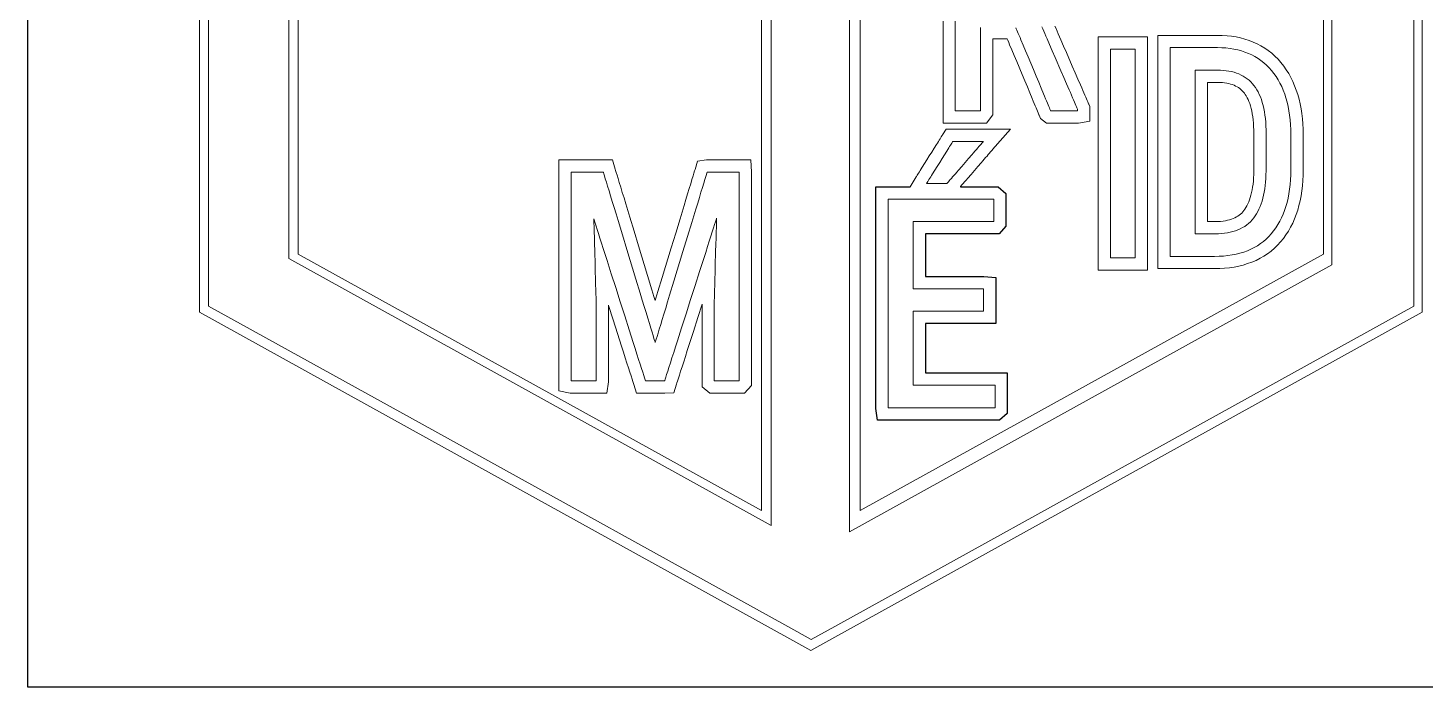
# Model space of a CAD drawing. Header units: inches. Extents: x 24 to 2828, y 12 to 613.
# Drawn here: x 23.8 to 365.1, y 12.5 to 173.6 of the extents above; entities that cross this region are included whole.
import ezdxf

# ---------------------------------------------------------------- set-up
doc = ezdxf.new("R2010")
doc.units = ezdxf.units.IN
doc.header["$MEASUREMENT"] = 0
doc.layers.add('Capa 1', color=7, linetype='Continuous', lineweight=0)

msp = doc.modelspace()

# ---------------------------------------------------------------- linework, layer by layer
for p, q in [((23.83, 12.51), (23.83, 612.51)), ((823.83, 12.51), (23.83, 12.51))]:
    msp.add_line(p, q)
at = {"color": 4}
for p, q in [((230.94, 131.73), (230.94, 134.81)), ((230.94, 134.81), (233.99, 134.81)), ((233.99, 134.81), (234.11, 134.81)), ((234.11, 134.81), (234.31, 134.81)), ((234.31, 134.81), (234.58, 134.81)), ((234.58, 134.81), (234.92, 134.81)), ((234.92, 134.81), (235.33, 134.81)), ((235.33, 134.81), (235.8, 134.81)), ((235.8, 134.81), (236.32, 134.81)), ((236.32, 134.81), (236.9, 134.81)), ((236.9, 134.81), (237.53, 134.81)), ((237.53, 134.81), (238.91, 134.81)), ((238.91, 134.81), (239.27, 134.81)), ((251.57, 134.81), (252.67, 134.81)), ((252.67, 134.81), (254.25, 134.81)), ((254.25, 134.81), (255.68, 134.81)), ((255.68, 134.81), (256.34, 134.81)), ((256.34, 134.81), (256.95, 134.81)), ((256.95, 134.81), (257.51, 134.81)), ((257.51, 134.81), (258.02, 134.81)), ((258.02, 134.81), (258.47, 134.81)), ((258.47, 134.81), (258.85, 134.81)), ((258.85, 134.81), (259.17, 134.81)), ((259.17, 134.81), (259.42, 134.81)), ((259.42, 134.81), (259.6, 134.81)), ((259.6, 134.81), (260.79, 134.81)), ((260.79, 134.81), (262.71, 133.19)), ((262.71, 133.19), (262.71, 131.71)), ((230.94, 131.48), (230.94, 131.73)), ((230.94, 131.09), (230.94, 131.48)), ((230.94, 130.55), (230.94, 131.09)), ((230.94, 129.87), (230.94, 130.55)), ((230.94, 129.07), (230.94, 129.87)), ((262.71, 131.71), (262.71, 131.57)), ((262.71, 131.57), (262.71, 131.38)), ((262.71, 131.38), (262.71, 131.14)), ((262.71, 131.14), (262.71, 130.53)), ((262.71, 130.53), (262.71, 129.82)), ((262.71, 129.82), (262.71, 129.06)), ((230.94, 128.14), (230.94, 129.07)), ((230.94, 127.1), (230.94, 128.14)), ((230.94, 125.96), (230.94, 127.1)), ((262.71, 129.06), (262.71, 128.29)), ((262.71, 128.29), (262.71, 127.58)), ((262.71, 127.58), (262.71, 126.98)), ((262.71, 126.98), (262.71, 126.74)), ((262.71, 126.74), (262.71, 126.54)), ((262.71, 126.54), (262.71, 126.4)), ((262.71, 126.4), (262.71, 125.17)), ((230.94, 124.72), (230.94, 125.96)), ((230.94, 123.39), (230.94, 124.72)), ((230.94, 121.97), (230.94, 123.39)), ((243.84, 123.31), (243.04, 123.31)), ((243.04, 123.31), (243.04, 123.14)), ((243.04, 123.14), (243.04, 122.16)), ((245.01, 123.31), (243.84, 123.31)), ((246.27, 123.31), (245.01, 123.31)), ((248.96, 123.31), (246.27, 123.31)), ((251.71, 123.31), (248.96, 123.31)), ((253.05, 123.31), (251.71, 123.31)), ((254.34, 123.31), (253.05, 123.31)), ((255.54, 123.31), (254.34, 123.31)), ((256.64, 123.31), (255.54, 123.31)), ((257.61, 123.31), (256.64, 123.31)), ((258.42, 123.31), (257.61, 123.31)), ((258.76, 123.31), (258.42, 123.31)), ((259.06, 123.31), (258.76, 123.31)), ((259.3, 123.31), (259.06, 123.31)), ((259.49, 123.31), (259.3, 123.31)), ((259.62, 123.31), (259.49, 123.31)), ((261.03, 123.31), (259.62, 123.31)), ((262.71, 125.17), (261.03, 123.31)), ((230.94, 120.49), (230.94, 121.97)), ((230.94, 118.94), (230.94, 120.49)), ((243.04, 122.16), (243.04, 121.11)), ((243.04, 121.11), (243.04, 118.86)), ((230.94, 117.33), (230.94, 118.94)), ((230.94, 115.67), (230.94, 117.33)), ((243.04, 118.86), (243.04, 116.56)), ((243.04, 116.56), (243.04, 115.44)), ((230.94, 112.23), (230.94, 115.67)), ((243.04, 115.44), (243.04, 114.36)), ((243.04, 114.36), (243.04, 113.36)), ((243.04, 113.36), (243.04, 112.87)), ((243.04, 112.87), (244.02, 112.87)), ((244.02, 112.87), (245.1, 112.87)), ((245.1, 112.87), (246.24, 112.87)), ((246.24, 112.87), (248.63, 112.87)), ((248.63, 112.87), (251.01, 112.87)), ((251.01, 112.87), (252.15, 112.87)), ((252.15, 112.87), (253.23, 112.87)), ((253.23, 112.87), (254.22, 112.87)), ((254.22, 112.87), (255.11, 112.87)), ((255.11, 112.87), (255.86, 112.87)), ((255.86, 112.87), (256.47, 112.87)), ((256.47, 112.87), (256.91, 112.87)), ((256.91, 112.87), (257.06, 112.87)), ((257.06, 112.87), (257.28, 112.87)), ((257.28, 112.87), (260.21, 112.64)), ((260.21, 112.64), (260.21, 109.81)), ((230.94, 108.69), (230.94, 112.23)), ((260.21, 109.81), (260.21, 109.69)), ((260.21, 109.69), (260.21, 109.51)), ((260.21, 109.51), (260.21, 109.01)), ((230.94, 101.54), (230.94, 108.69)), ((260.21, 109.01), (260.21, 108.37)), ((260.21, 108.37), (260.21, 107.64)), ((260.21, 107.64), (260.21, 106.11)), ((260.21, 106.11), (260.21, 105.43)), ((260.21, 105.43), (260.21, 104.88)), ((260.21, 104.88), (260.21, 104.67)), ((260.21, 104.67), (260.21, 104.51)), ((260.21, 104.51), (260.21, 104.41)), ((260.21, 104.41), (260.21, 101.37)), ((230.94, 98.06), (230.94, 101.54)), ((243.68, 101.37), (243.04, 101.37)), ((243.04, 101.37), (243.04, 101.22)), ((243.04, 101.22), (243.04, 100.18)), ((243.04, 100.18), (243.04, 99.05)), ((243.04, 99.05), (243.04, 97.85)), ((244.73, 101.37), (243.68, 101.37)), ((245.86, 101.37), (244.73, 101.37)), ((247.03, 101.37), (245.86, 101.37)), ((249.43, 101.37), (247.03, 101.37)), ((251.78, 101.37), (249.43, 101.37)), ((252.88, 101.37), (251.78, 101.37)), ((253.9, 101.37), (252.88, 101.37)), ((254.82, 101.37), (253.9, 101.37)), ((255.63, 101.37), (254.82, 101.37)), ((256.29, 101.37), (255.63, 101.37)), ((256.79, 101.37), (256.29, 101.37)), ((256.97, 101.37), (256.79, 101.37)), ((257.1, 101.37), (256.97, 101.37)), ((257.18, 101.37), (257.1, 101.37)), ((260.21, 101.37), (257.18, 101.37)), ((230.94, 94.73), (230.94, 98.06)), ((243.04, 97.85), (243.04, 95.33)), ((230.94, 93.14), (230.94, 94.73)), ((230.94, 91.61), (230.94, 93.14)), ((243.04, 95.33), (243.04, 92.82)), ((243.04, 92.82), (243.04, 91.62)), ((230.94, 90.15), (230.94, 91.61)), ((230.94, 88.76), (230.94, 90.15)), ((230.94, 87.46), (230.94, 88.76)), ((243.04, 91.62), (243.04, 90.48)), ((243.04, 90.48), (243.04, 89.44)), ((243.04, 89.44), (243.04, 89.29)), ((243.04, 89.29), (243.17, 89.29)), ((243.17, 89.29), (244.28, 89.29)), ((244.28, 89.29), (245.51, 89.29)), ((245.51, 89.29), (246.81, 89.29)), ((246.81, 89.29), (248.18, 89.29)), ((248.18, 89.29), (250.98, 89.29)), ((250.98, 89.29), (253.72, 89.29)), ((253.72, 89.29), (255, 89.29)), ((255, 89.29), (256.19, 89.29)), ((256.19, 89.29), (257.26, 89.29)), ((257.26, 89.29), (258.2, 89.29)), ((258.2, 89.29), (258.97, 89.29)), ((258.97, 89.29), (259.28, 89.29)), ((259.28, 89.29), (259.55, 89.29)), ((259.55, 89.29), (259.76, 89.29)), ((259.76, 89.29), (259.92, 89.29)), ((259.92, 89.29), (260.01, 89.29)), ((260.01, 89.29), (263.04, 89.29)), ((263.04, 89.29), (263.04, 86.26)), ((230.94, 86.25), (230.94, 87.46)), ((230.94, 85.14), (230.94, 86.25)), ((263.04, 86.26), (263.04, 86.16)), ((263.04, 86.16), (263.04, 86)), ((263.04, 86), (263.04, 85.78)), ((263.04, 85.78), (263.04, 85.23)), ((230.94, 84.14), (230.94, 85.14)), ((230.94, 83.25), (230.94, 84.14)), ((230.94, 82.49), (230.94, 83.25)), ((230.94, 81.86), (230.94, 82.49)), ((263.04, 85.23), (263.04, 84.55)), ((263.04, 84.55), (263.04, 83.03)), ((263.04, 83.03), (263.04, 82.29)), ((263.04, 82.29), (263.04, 81.65)), ((230.94, 81.36), (230.94, 81.86)), ((230.94, 81.02), (230.94, 81.36)), ((230.94, 80.64), (230.94, 81.02)), ((231.31, 77.79), (230.94, 80.64)), ((263.04, 79.4), (261.13, 77.79)), ((263.04, 81.65), (263.04, 81.15)), ((263.04, 81.15), (263.04, 80.97)), ((263.04, 80.97), (263.04, 80.85)), ((263.04, 80.85), (263.04, 79.4)), ((234.02, 77.79), (231.31, 77.79)), ((234.17, 77.79), (234.02, 77.79)), ((234.4, 77.79), (234.17, 77.79)), ((234.7, 77.79), (234.4, 77.79)), ((235.06, 77.79), (234.7, 77.79)), ((235.5, 77.79), (235.06, 77.79)), ((235.99, 77.79), (235.5, 77.79)), ((236.54, 77.79), (235.99, 77.79)), ((237.14, 77.79), (236.54, 77.79)), ((238.49, 77.79), (237.14, 77.79)), ((240, 77.79), (238.49, 77.79)), ((241.63, 77.79), (240, 77.79)), ((243.37, 77.79), (241.63, 77.79)), ((246.99, 77.79), (243.37, 77.79)), ((250.62, 77.79), (246.99, 77.79)), ((252.35, 77.79), (250.62, 77.79)), ((253.99, 77.79), (252.35, 77.79)), ((255.5, 77.79), (253.99, 77.79)), ((256.84, 77.79), (255.5, 77.79)), ((257.45, 77.79), (256.84, 77.79)), ((258, 77.79), (257.45, 77.79)), ((258.49, 77.79), (258, 77.79)), ((258.92, 77.79), (258.49, 77.79)), ((259.29, 77.79), (258.92, 77.79)), ((259.59, 77.79), (259.29, 77.79)), ((259.82, 77.79), (259.59, 77.79)), ((259.97, 77.79), (259.82, 77.79)), ((261.13, 77.79), (259.97, 77.79))]:
    msp.add_line(p, q, dxfattribs=at)
at = {"layer": 'Capa 1', "color": 6}
msp.add_lwpolyline([(274.68, 174.04), (274.93, 173.46), (275.2, 172.83), (275.49, 172.17), (276.11, 170.73), (276.78, 169.2), (277.48, 167.59), (278.9, 164.3), (279.6, 162.68), (280.28, 161.13), (280.91, 159.68), (281.2, 159), (281.48, 158.36), (281.74, 157.76), (281.97, 157.21), (282.19, 156.71), (282.39, 156.26), (282.55, 155.88), (282.69, 155.55), (282.8, 155.29), (282.89, 155.11), (282.93, 155), (283.19, 154.4), (283.19, 153.77), (283.19, 153.75), (283.19, 153.53), (283.19, 153.42), (283.19, 150.81), (280.43, 150.36), (280.1, 150.36), (279.93, 150.36), (279.68, 150.36), (279.36, 150.36), (278.99, 150.36), (278.12, 150.36), (276.15, 150.36), (275.22, 150.36), (274.8, 150.36), (274.43, 150.36), (274.12, 150.36), (273.88, 150.36), (273.71, 150.36), (272.57, 150.36), (271.15, 151.51), (270.83, 152.28), (270.77, 152.42), (270.68, 152.63), (270.56, 152.91), (270.42, 153.25), (270.25, 153.65), (270.06, 154.11), (269.85, 154.61), (269.62, 155.16), (269.37, 155.75), (269.11, 156.38), (268.55, 157.73), (267.94, 159.19), (267.3, 160.71), (266.64, 162.28), (265.34, 165.39), (264.72, 166.87), (264.14, 168.26), (263.61, 169.52), (263.37, 170.1), (263.15, 170.63), (263, 171), (261.91, 171), (259.46, 171), (259.46, 170.91), (259.46, 170.31), (259.46, 169), (259.46, 167.58), (259.46, 166.08), (259.46, 162.95), (259.46, 161.4), (259.46, 159.89), (259.46, 158.46), (259.46, 157.14), (259.46, 156.54), (259.46, 155.97), (259.46, 155.45), (259.46, 154.98), (259.46, 154.56), (259.46, 154.19), (259.46, 153.89), (259.46, 153.65), (259.46, 153.48), (259.46, 152.38), (257.94, 150.36), (256.34, 150.36), (256.16, 150.36), (255.92, 150.36), (255.61, 150.36), (255.25, 150.36), (254.85, 150.36), (253.96, 150.36), (252.13, 150.36), (251.34, 150.36), (251.01, 150.36), (250.73, 150.36), (250.52, 150.36), (250.38, 150.36), (247.4, 150.36), (247.33, 153.33), (247.33, 153.43), (247.33, 153.53), (247.33, 153.68), (247.33, 153.88), (247.33, 154.12), (247.33, 154.4), (247.33, 154.72), (247.33, 155.49), (247.33, 156.4), (247.33, 157.45), (247.33, 158.63), (247.33, 159.92), (247.33, 161.33), (247.33, 162.84), (247.33, 164.43), (247.33, 166.1), (247.33, 167.84), (247.33, 169.64), (247.33, 171.49), (247.33, 175.29)], dxfattribs=at)
at = {"layer": 'Capa 1', "color": 4}
for points in [[(256.46, 173.74), (256.46, 173.51), (256.46, 173.21), (256.46, 172.86), (256.46, 172.45), (256.46, 171.98), (256.46, 171.47), (256.46, 170.91), (256.46, 170.31), (256.46, 169), (256.46, 167.58), (256.46, 166.08), (256.46, 162.95), (256.46, 161.4), (256.46, 159.89), (256.46, 158.46), (256.46, 157.14), (256.46, 156.54), (256.46, 155.97), (256.46, 155.45), (256.46, 154.98), (256.46, 154.56), (256.46, 154.19), (256.46, 153.89), (256.46, 153.65), (256.46, 153.48), (256.46, 153.38), (256.44, 153.36), (256.34, 153.36), (256.16, 153.36), (255.92, 153.36), (255.61, 153.36), (255.25, 153.36), (254.85, 153.36), (253.96, 153.36), (252.13, 153.36), (251.34, 153.36), (251.01, 153.36), (250.73, 153.36), (250.52, 153.36), (250.38, 153.36), (250.33, 153.36), (250.33, 153.37), (250.33, 153.43), (250.33, 153.53), (250.33, 153.68), (250.33, 153.88), (250.33, 154.12), (250.33, 154.4), (250.33, 154.72), (250.33, 155.49), (250.33, 156.4), (250.33, 157.45), (250.33, 158.63), (250.33, 159.92), (250.33, 161.33), (250.33, 162.84), (250.33, 164.43), (250.33, 166.1), (250.33, 167.84), (250.33, 169.64), (250.33, 171.49), (250.33, 175.29)], [(271.48, 173.87), (271.69, 173.39), (271.93, 172.85), (272.18, 172.27), (272.45, 171.64), (272.74, 170.97), (273.36, 169.54), (274.03, 168), (274.72, 166.4), (276.15, 163.1), (276.85, 161.49), (277.52, 159.94), (278.15, 158.48), (278.45, 157.81), (278.72, 157.17), (278.98, 156.57), (279.22, 156.02), (279.44, 155.52), (279.63, 155.07), (279.8, 154.68), (279.94, 154.36), (280.05, 154.1), (280.13, 153.92), (280.18, 153.81), (280.19, 153.78), (280.19, 153.77), (280.19, 153.75), (280.19, 153.53), (280.19, 153.42), (280.19, 153.36), (280.19, 153.36), (280.1, 153.36), (279.93, 153.36), (279.68, 153.36), (279.36, 153.36), (278.99, 153.36), (278.12, 153.36), (276.15, 153.36), (275.22, 153.36), (274.8, 153.36), (274.43, 153.36), (274.12, 153.36), (273.88, 153.36), (273.71, 153.36), (273.63, 153.36), (273.62, 153.36), (273.6, 153.43), (273.54, 153.58), (273.45, 153.79), (273.33, 154.07), (273.19, 154.41), (273.02, 154.81), (272.83, 155.26), (272.62, 155.77), (272.39, 156.32), (272.14, 156.91), (271.88, 157.54), (271.31, 158.89), (270.7, 160.35), (270.07, 161.87), (269.41, 163.44), (268.11, 166.55), (267.49, 168.03), (266.91, 169.42), (266.38, 170.68), (266.14, 171.26), (265.92, 171.79), (265.71, 172.27), (265.53, 172.71), (265.37, 173.08), (265.24, 173.4), (265.14, 173.66)], [(239.27, 134.81), (240.79, 137.23), (240.84, 137.32), (240.93, 137.45), (241.04, 137.64), (241.19, 137.88), (241.36, 138.15), (241.56, 138.46), (241.77, 138.81), (242.01, 139.18), (242.26, 139.59), (242.8, 140.46), (243.38, 141.38), (243.98, 142.34), (244.58, 143.3), (245.16, 144.23), (245.71, 145.1), (245.96, 145.5), (246.19, 145.88), (246.41, 146.23), (246.61, 146.54), (246.78, 146.81), (246.92, 147.04), (247.04, 147.23), (247.13, 147.37), (247.18, 147.46), (248.08, 148.9), (249.76, 148.9), (249.83, 148.9), (249.93, 148.9), (250.06, 148.9), (250.23, 148.9), (250.43, 148.9), (250.91, 148.9), (251.48, 148.9), (252.11, 148.9), (253.48, 148.9), (254.85, 148.9), (255.48, 148.9), (256.04, 148.9), (256.52, 148.9), (256.72, 148.9), (256.89, 148.9), (257.03, 148.9), (257.13, 148.9), (257.19, 148.9), (263.78, 148.9), (259.45, 143.9), (259.38, 143.81), (259.26, 143.68), (259.09, 143.49), (258.89, 143.25), (258.65, 142.98), (258.38, 142.67), (258.08, 142.32), (257.75, 141.94), (257.4, 141.54), (257.04, 141.12), (256.65, 140.67), (255.84, 139.74), (255.01, 138.78), (254.18, 137.82), (253.37, 136.89), (252.98, 136.44), (252.62, 136.02), (252.27, 135.61), (251.94, 135.24), (251.64, 134.89), (251.57, 134.81)]]:
    msp.add_lwpolyline(points, dxfattribs=at)
for points in [[(297.3, 114.44), (294.28, 114.44), (294.23, 114.44), (294.15, 114.44), (294.04, 114.44), (293.9, 114.44), (293.73, 114.44), (293.34, 114.44), (292.88, 114.44), (292.37, 114.44), (291.25, 114.44), (290.13, 114.44), (289.61, 114.44), (289.15, 114.44), (288.76, 114.44), (288.6, 114.44), (288.46, 114.44), (288.35, 114.44), (288.27, 114.44), (288.21, 114.44), (285.2, 114.44), (285.2, 117.48), (285.2, 117.59), (285.2, 117.77), (285.2, 118.01), (285.2, 118.32), (285.2, 118.7), (285.2, 119.14), (285.2, 119.63), (285.2, 120.18), (285.2, 120.79), (285.2, 121.44), (285.2, 122.15), (285.2, 122.9), (285.2, 123.7), (285.2, 124.53), (285.2, 125.41), (285.2, 126.33), (285.2, 127.28), (285.2, 128.26), (285.2, 129.27), (285.2, 130.31), (285.2, 131.38), (285.2, 133.58), (285.2, 135.86), (285.2, 138.19), (285.2, 142.95), (285.2, 147.71), (285.2, 150.04), (285.2, 152.32), (285.2, 154.52), (285.2, 155.58), (285.2, 156.63), (285.2, 157.64), (285.2, 158.62), (285.2, 159.57), (285.2, 160.49), (285.2, 161.36), (285.2, 162.2), (285.2, 163), (285.2, 163.75), (285.2, 164.46), (285.2, 165.11), (285.2, 165.72), (285.2, 166.27), (285.2, 166.76), (285.2, 167.2), (285.2, 167.57), (285.2, 167.89), (285.2, 168.13), (285.2, 168.31), (285.2, 168.42), (285.2, 171.46), (288.21, 171.46), (288.27, 171.46), (288.35, 171.46), (288.46, 171.46), (288.6, 171.46), (288.76, 171.46), (289.15, 171.46), (289.61, 171.46), (290.13, 171.46), (291.25, 171.46), (292.37, 171.46), (292.88, 171.46), (293.34, 171.46), (293.73, 171.46), (293.9, 171.46), (294.04, 171.46), (294.15, 171.46), (294.23, 171.46), (294.28, 171.46), (297.3, 171.46), (297.3, 168.42), (297.3, 168.31), (297.3, 168.13), (297.3, 167.89), (297.3, 167.57), (297.3, 167.2), (297.3, 166.76), (297.3, 166.27), (297.3, 165.72), (297.3, 165.11), (297.3, 164.46), (297.3, 163.75), (297.3, 163), (297.3, 162.2), (297.3, 161.36), (297.3, 160.49), (297.3, 159.57), (297.3, 158.62), (297.3, 157.64), (297.3, 156.63), (297.3, 155.58), (297.3, 154.52), (297.3, 152.32), (297.3, 150.04), (297.3, 147.71), (297.3, 142.95), (297.3, 138.19), (297.3, 135.86), (297.3, 133.58), (297.3, 131.38), (297.3, 130.31), (297.3, 129.27), (297.3, 128.26), (297.3, 127.28), (297.3, 126.33), (297.3, 125.41), (297.3, 124.53), (297.3, 123.7), (297.3, 122.9), (297.3, 122.15), (297.3, 121.44), (297.3, 120.79), (297.3, 120.18), (297.3, 119.63), (297.3, 119.14), (297.3, 118.7), (297.3, 118.32), (297.3, 118.01), (297.3, 117.77), (297.3, 117.59), (297.3, 117.48)], [(308.91, 163.31), (308.91, 163.28), (308.91, 163.2), (308.91, 163.05), (308.91, 162.86), (308.91, 162.62), (308.91, 162.32), (308.91, 161.98), (308.91, 161.59), (308.91, 161.16), (308.91, 160.68), (308.91, 160.17), (308.91, 159.62), (308.91, 159.03), (308.91, 158.4), (308.91, 157.75), (308.91, 157.06), (308.91, 156.34), (308.91, 155.59), (308.91, 154.82), (308.91, 154.03), (308.91, 152.38), (308.91, 150.65), (308.91, 148.86), (308.91, 147.03), (308.91, 143.3), (308.91, 139.57), (308.91, 137.74), (308.91, 135.96), (308.91, 134.23), (308.91, 132.57), (308.91, 131.78), (308.91, 131.01), (308.91, 130.26), (308.91, 129.55), (308.91, 128.86), (308.91, 128.2), (308.91, 127.58), (308.91, 126.99), (308.91, 126.43), (308.91, 125.92), (308.91, 125.45), (308.91, 125.01), (308.91, 124.63), (308.91, 124.28), (308.91, 123.99), (308.91, 123.74), (308.91, 123.55), (308.91, 123.41), (308.91, 123.32), (308.91, 123.29), (308.92, 123.29), (308.96, 123.29), (309.03, 123.29), (309.12, 123.29), (309.36, 123.29), (309.68, 123.29), (310.05, 123.29), (310.46, 123.29), (311.36, 123.29), (312.26, 123.29), (312.67, 123.29), (313.04, 123.29), (313.36, 123.29), (313.6, 123.29), (313.69, 123.29), (313.76, 123.29), (313.8, 123.29), (313.81, 123.29), (314.6, 123.31), (315.36, 123.35), (316.1, 123.43), (316.81, 123.54), (317.49, 123.67), (318.15, 123.84), (318.78, 124.04), (319.38, 124.26), (319.95, 124.52), (320.5, 124.81), (321.02, 125.13), (321.51, 125.47), (321.98, 125.85), (322.41, 126.26), (322.83, 126.7), (323.21, 127.17), (323.57, 127.67), (323.91, 128.2), (324.22, 128.75), (324.51, 129.34), (324.78, 129.96), (325.03, 130.6), (325.25, 131.28), (325.45, 131.98), (325.63, 132.71), (325.79, 133.47), (325.92, 134.26), (326.03, 135.08), (326.12, 135.93), (326.18, 136.81), (326.22, 137.72), (326.24, 138.66), (326.24, 138.68), (326.24, 138.76), (326.24, 138.88), (326.24, 139.04), (326.24, 139.25), (326.24, 139.49), (326.24, 139.77), (326.24, 140.07), (326.24, 140.4), (326.24, 140.75), (326.24, 141.52), (326.24, 142.34), (326.24, 143.18), (326.24, 144.02), (326.24, 144.84), (326.24, 145.6), (326.24, 145.96), (326.24, 146.29), (326.24, 146.59), (326.24, 146.87), (326.24, 147.11), (326.24, 147.31), (326.24, 147.48), (326.24, 147.6), (326.24, 147.68), (326.24, 147.7), (326.23, 148.69), (326.2, 149.65), (326.14, 150.58), (326.06, 151.47), (325.96, 152.33), (325.83, 153.15), (325.68, 153.94), (325.51, 154.7), (325.31, 155.42), (325.09, 156.11), (324.85, 156.76), (324.58, 157.39), (324.3, 157.97), (323.98, 158.53), (323.65, 159.05), (323.29, 159.54), (322.91, 160), (322.51, 160.42), (322.08, 160.82), (321.63, 161.19), (321.16, 161.53), (320.66, 161.84), (320.13, 162.12), (319.59, 162.37), (319.02, 162.59), (318.43, 162.78), (317.81, 162.94), (317.17, 163.07), (316.51, 163.18), (315.82, 163.25), (315.11, 163.3), (314.38, 163.31), (314.36, 163.31), (314.32, 163.31), (314.24, 163.31), (314.14, 163.31), (314.02, 163.31), (313.87, 163.31), (313.52, 163.31), (313.11, 163.31), (312.65, 163.31), (311.64, 163.31), (310.64, 163.31), (310.18, 163.31), (309.76, 163.31), (309.41, 163.31), (309.27, 163.31), (309.14, 163.31), (309.04, 163.31), (308.97, 163.31), (308.93, 163.31), (308.91, 163.31)], [(166.59, 141.35), (167.27, 139.12), (167.36, 138.81), (167.51, 138.32), (167.72, 137.64), (167.97, 136.81), (168.27, 135.82), (168.62, 134.69), (169, 133.44), (169.42, 132.07), (169.86, 130.6), (170.34, 129.04), (170.83, 127.41), (171.88, 123.96), (172.98, 120.36), (175.19, 113.1), (176.24, 109.64), (176.74, 107.99), (177.03, 107.03), (177.2, 107.57), (177.69, 109.19), (178.74, 112.62), (180.94, 119.87), (182.04, 123.49), (183.1, 126.96), (184.08, 130.19), (184.54, 131.69), (184.96, 133.08), (185.35, 134.37), (185.71, 135.53), (186.02, 136.56), (186.29, 137.44), (186.51, 138.15), (186.67, 138.7), (186.78, 139.06), (187.4, 141.08), (189.58, 141.35), (189.96, 141.35), (190.29, 141.35), (190.73, 141.35), (191.85, 141.35), (194.55, 141.35), (195.82, 141.35), (196.37, 141.35), (196.84, 141.35), (197.21, 141.35), (197.46, 141.35), (200.37, 141.35), (200.57, 138.41), (200.57, 138.03), (200.57, 137.51), (200.57, 136.77), (200.57, 135.82), (200.57, 134.68), (200.57, 133.37), (200.57, 131.89), (200.57, 130.27), (200.57, 128.51), (200.57, 126.65), (200.57, 124.68), (200.57, 120.51), (200.57, 116.12), (200.57, 111.65), (200.57, 107.2), (200.57, 102.92), (200.57, 100.87), (200.57, 98.91), (200.57, 97.05), (200.57, 95.3), (200.57, 93.69), (200.57, 92.22), (200.57, 90.92), (200.57, 89.79), (200.57, 88.86), (200.57, 88.13), (200.57, 87.63), (200.57, 86.23), (198.88, 84.33), (197.39, 84.33), (197.15, 84.33), (196.82, 84.33), (195.97, 84.33), (194.95, 84.33), (192.88, 84.33), (192.08, 84.33), (191.78, 84.33), (191.57, 84.33), (190.4, 84.33), (188.47, 85.92), (188.47, 87.42), (188.47, 87.6), (188.47, 87.86), (188.47, 88.64), (188.47, 89.69), (188.47, 90.98), (188.47, 92.45), (188.47, 94.06), (188.47, 100.91), (188.47, 102.49), (188.47, 103.92), (188.47, 105.15), (188.47, 106.07), (187.43, 102.83), (186.35, 99.44), (185.33, 96.25), (184.86, 94.76), (184.41, 93.35), (183.99, 92.03), (183.6, 90.83), (183.25, 89.74), (182.95, 88.79), (182.69, 87.98), (182.48, 87.32), (182.33, 86.84), (182.23, 86.53), (181.56, 84.43), (179.39, 84.33), (179.24, 84.33), (178.84, 84.33), (178.21, 84.33), (177.44, 84.33), (175.85, 84.33), (175.2, 84.33), (174.78, 84.33), (174.68, 84.33), (172.49, 84.33), (171.79, 86.48), (171.71, 86.74), (171.57, 87.18), (171.37, 87.79), (171.13, 88.55), (170.84, 89.46), (170.51, 90.51), (170.13, 91.68), (169.72, 92.97), (169.28, 94.35), (168.82, 95.81), (167.81, 98.96), (166.74, 102.31), (165.64, 105.77), (165.6, 105.9), (165.6, 105.3), (165.6, 104.1), (165.6, 102.69), (165.6, 101.13), (165.6, 97.73), (165.6, 94.28), (165.6, 92.66), (165.6, 91.16), (165.6, 89.85), (165.6, 88.76), (165.6, 87.95), (165.6, 87.66), (165.6, 87.46), (165.6, 87.15), (165.22, 84.33), (162.52, 84.33), (162.32, 84.33), (162.04, 84.33), (161.25, 84.33), (160.26, 84.33), (158.17, 84.33), (157.3, 84.33), (156.96, 84.33), (156.7, 84.33), (156.24, 84.33), (153.5, 84.89), (153.5, 87.54), (153.5, 87.98), (153.5, 88.64), (153.5, 89.52), (153.5, 90.6), (153.5, 91.86), (153.5, 93.28), (153.5, 94.86), (153.5, 96.57), (153.5, 98.4), (153.5, 100.34), (153.5, 102.36), (153.5, 106.62), (153.5, 111.05), (153.5, 119.93), (153.5, 124.14), (153.5, 126.13), (153.5, 128.03), (153.5, 129.81), (153.5, 131.47), (153.5, 132.99), (153.5, 134.35), (153.5, 135.54), (153.5, 136.54), (153.5, 137.33), (153.5, 137.91), (153.5, 138.26), (153.51, 141.35), (156.59, 141.35), (156.82, 141.35), (157.17, 141.35), (157.63, 141.35), (158.17, 141.35), (159.43, 141.35), (160.8, 141.35), (162.13, 141.35), (163.27, 141.35), (163.72, 141.35), (164.07, 141.35), (164.29, 141.35)]]:
    msp.add_lwpolyline(points, close=True, dxfattribs=at)
at = {"layer": 'Capa 1', "color": 6}
msp.add_lwpolyline([(299.81, 114.79), (299.81, 117.83), (299.81, 117.94), (299.81, 118.12), (299.81, 118.37), (299.81, 118.68), (299.81, 119.05), (299.81, 119.49), (299.81, 119.99), (299.81, 120.54), (299.81, 121.14), (299.81, 121.8), (299.81, 122.5), (299.81, 123.25), (299.81, 124.05), (299.81, 124.89), (299.81, 125.77), (299.81, 126.68), (299.81, 127.63), (299.81, 128.61), (299.81, 129.63), (299.81, 131.73), (299.81, 133.94), (299.81, 136.21), (299.81, 138.54), (299.81, 143.3), (299.81, 148.06), (299.81, 150.39), (299.81, 152.67), (299.81, 154.87), (299.81, 156.98), (299.81, 157.99), (299.81, 158.98), (299.81, 159.93), (299.81, 160.84), (299.81, 161.72), (299.81, 162.56), (299.81, 163.35), (299.81, 164.1), (299.81, 164.81), (299.81, 165.47), (299.81, 166.07), (299.81, 166.62), (299.81, 167.12), (299.81, 167.55), (299.81, 167.93), (299.81, 168.24), (299.81, 168.49), (299.81, 168.67), (299.81, 168.78), (299.81, 171.81), (302.84, 171.81), (302.94, 171.81), (303.1, 171.81), (303.31, 171.81), (303.57, 171.81), (303.88, 171.81), (304.23, 171.81), (304.62, 171.81), (305.04, 171.81), (305.49, 171.81), (306.47, 171.81), (307.51, 171.81), (308.59, 171.81), (309.67, 171.81), (310.72, 171.81), (311.69, 171.81), (312.15, 171.81), (312.57, 171.81), (312.96, 171.81), (313.31, 171.81), (313.62, 171.81), (313.88, 171.81), (314.09, 171.81), (314.25, 171.81), (314.34, 171.81), (314.41, 171.81), (315.55, 171.79), (316.7, 171.71), (317.83, 171.59), (318.94, 171.41), (320.02, 171.19), (321.07, 170.9), (322.1, 170.57), (323.1, 170.18), (324.07, 169.73), (325, 169.24), (325.91, 168.68), (326.78, 168.08), (327.61, 167.42), (328.4, 166.71), (329.16, 165.96), (329.87, 165.15), (330.55, 164.31), (331.17, 163.42), (331.76, 162.5), (332.29, 161.54), (332.78, 160.54), (333.22, 159.51), (333.62, 158.45), (333.98, 157.36), (334.29, 156.23), (334.55, 155.08), (334.78, 153.89), (334.96, 152.68), (335.1, 151.43), (335.2, 150.15), (335.26, 148.85), (335.28, 147.53), (335.28, 147.48), (335.28, 147.41), (335.28, 147.3), (335.28, 147.14), (335.28, 146.95), (335.28, 146.72), (335.28, 146.17), (335.28, 145.52), (335.28, 144.8), (335.28, 143.23), (335.28, 141.66), (335.28, 140.94), (335.28, 140.29), (335.28, 139.75), (335.28, 139.52), (335.28, 139.32), (335.28, 139.17), (335.28, 139.05), (335.28, 138.98), (335.28, 138.93), (335.26, 137.62), (335.2, 136.31), (335.1, 135.03), (334.95, 133.79), (334.77, 132.57), (334.54, 131.38), (334.27, 130.23), (333.96, 129.11), (333.6, 128.02), (333.19, 126.96), (332.74, 125.93), (332.24, 124.94), (331.7, 123.99), (331.1, 123.07), (330.47, 122.19), (329.78, 121.35), (329.05, 120.55), (328.27, 119.8), (327.45, 119.1), (326.59, 118.45), (325.69, 117.85), (324.76, 117.31), (323.79, 116.82), (322.78, 116.39), (321.74, 116.01), (320.68, 115.68), (319.58, 115.4), (318.45, 115.18), (317.3, 115.01), (316.12, 114.89), (314.91, 114.82), (313.71, 114.79), (313.64, 114.79), (313.55, 114.79), (313.41, 114.79), (313.21, 114.79), (312.96, 114.79), (312.67, 114.79), (312.34, 114.79), (311.98, 114.79), (311.16, 114.79), (310.24, 114.79), (309.26, 114.79), (308.24, 114.79), (307.23, 114.79), (306.25, 114.79), (305.33, 114.79), (304.51, 114.79), (304.14, 114.79), (303.81, 114.79), (303.52, 114.79), (303.28, 114.79), (303.08, 114.79), (302.93, 114.79), (302.84, 114.79)], close=True, dxfattribs=at)
at = {"layer": 'Capa 1', "color": 1}
for points in [[(294.3, 117.44), (294.28, 117.44), (294.23, 117.44), (294.15, 117.44), (294.04, 117.44), (293.9, 117.44), (293.73, 117.44), (293.34, 117.44), (292.88, 117.44), (292.37, 117.44), (291.25, 117.44), (290.13, 117.44), (289.61, 117.44), (289.15, 117.44), (288.76, 117.44), (288.6, 117.44), (288.46, 117.44), (288.35, 117.44), (288.27, 117.44), (288.21, 117.44), (288.2, 117.44), (288.2, 117.48), (288.2, 117.59), (288.2, 117.77), (288.2, 118.01), (288.2, 118.32), (288.2, 118.7), (288.2, 119.14), (288.2, 119.63), (288.2, 120.18), (288.2, 120.79), (288.2, 121.44), (288.2, 122.15), (288.2, 122.9), (288.2, 123.7), (288.2, 124.53), (288.2, 125.41), (288.2, 126.33), (288.2, 127.28), (288.2, 128.26), (288.2, 129.27), (288.2, 130.31), (288.2, 131.38), (288.2, 133.58), (288.2, 135.86), (288.2, 138.19), (288.2, 142.95), (288.2, 147.71), (288.2, 150.04), (288.2, 152.32), (288.2, 154.52), (288.2, 155.58), (288.2, 156.63), (288.2, 157.64), (288.2, 158.62), (288.2, 159.57), (288.2, 160.49), (288.2, 161.36), (288.2, 162.2), (288.2, 163), (288.2, 163.75), (288.2, 164.46), (288.2, 165.11), (288.2, 165.72), (288.2, 166.27), (288.2, 166.76), (288.2, 167.2), (288.2, 167.57), (288.2, 167.89), (288.2, 168.13), (288.2, 168.31), (288.2, 168.42), (288.2, 168.46), (288.21, 168.46), (288.27, 168.46), (288.35, 168.46), (288.46, 168.46), (288.6, 168.46), (288.76, 168.46), (289.15, 168.46), (289.61, 168.46), (290.13, 168.46), (291.25, 168.46), (292.37, 168.46), (292.88, 168.46), (293.34, 168.46), (293.73, 168.46), (293.9, 168.46), (294.04, 168.46), (294.15, 168.46), (294.23, 168.46), (294.28, 168.46), (294.3, 168.46), (294.3, 168.42), (294.3, 168.31), (294.3, 168.13), (294.3, 167.89), (294.3, 167.57), (294.3, 167.2), (294.3, 166.76), (294.3, 166.27), (294.3, 165.72), (294.3, 165.11), (294.3, 164.46), (294.3, 163.75), (294.3, 163), (294.3, 162.2), (294.3, 161.36), (294.3, 160.49), (294.3, 159.57), (294.3, 158.62), (294.3, 157.64), (294.3, 156.63), (294.3, 155.58), (294.3, 154.52), (294.3, 152.32), (294.3, 150.04), (294.3, 147.71), (294.3, 142.95), (294.3, 138.19), (294.3, 135.86), (294.3, 133.58), (294.3, 131.38), (294.3, 130.31), (294.3, 129.27), (294.3, 128.26), (294.3, 127.28), (294.3, 126.33), (294.3, 125.41), (294.3, 124.53), (294.3, 123.7), (294.3, 122.9), (294.3, 122.15), (294.3, 121.44), (294.3, 120.79), (294.3, 120.18), (294.3, 119.63), (294.3, 119.14), (294.3, 118.7), (294.3, 118.32), (294.3, 118.01), (294.3, 117.77), (294.3, 117.59), (294.3, 117.48), (294.3, 117.44)], [(311.91, 160.31), (311.91, 160.17), (311.91, 159.62), (311.91, 159.03), (311.91, 158.4), (311.91, 157.75), (311.91, 157.06), (311.91, 156.34), (311.91, 155.59), (311.91, 154.82), (311.91, 154.03), (311.91, 152.38), (311.91, 150.65), (311.91, 148.86), (311.91, 147.03), (311.91, 143.3), (311.91, 139.57), (311.91, 137.74), (311.91, 135.96), (311.91, 134.23), (311.91, 132.57), (311.91, 131.78), (311.91, 131.01), (311.91, 130.26), (311.91, 129.55), (311.91, 128.86), (311.91, 128.2), (311.91, 127.58), (311.91, 126.99), (311.91, 126.43), (311.91, 126.29), (312.26, 126.29), (312.67, 126.29), (313.04, 126.29), (313.36, 126.29), (313.6, 126.29), (313.69, 126.29), (313.76, 126.29), (313.78, 126.29), (314.48, 126.31), (315.12, 126.35), (315.73, 126.41), (316.29, 126.49), (316.83, 126.6), (317.33, 126.73), (317.8, 126.87), (318.23, 127.04), (318.64, 127.22), (319.01, 127.42), (319.37, 127.63), (319.7, 127.87), (320, 128.12), (320.29, 128.39), (320.57, 128.68), (320.83, 129), (321.09, 129.35), (321.33, 129.74), (321.57, 130.16), (321.79, 130.61), (322, 131.09), (322.2, 131.61), (322.38, 132.16), (322.55, 132.75), (322.7, 133.37), (322.84, 134.02), (322.95, 134.71), (323.05, 135.44), (323.13, 136.2), (323.19, 136.99), (323.23, 137.82), (323.24, 138.69), (323.24, 138.76), (323.24, 138.88), (323.24, 139.04), (323.24, 139.25), (323.24, 139.49), (323.24, 139.77), (323.24, 140.07), (323.24, 140.4), (323.24, 140.75), (323.24, 141.52), (323.24, 142.34), (323.24, 143.18), (323.24, 144.02), (323.24, 144.84), (323.24, 145.6), (323.24, 145.96), (323.24, 146.29), (323.24, 146.59), (323.24, 146.87), (323.24, 147.11), (323.24, 147.31), (323.24, 147.48), (323.24, 147.6), (323.24, 147.68), (323.24, 147.69), (323.23, 148.62), (323.2, 149.51), (323.15, 150.35), (323.08, 151.15), (322.98, 151.92), (322.87, 152.64), (322.74, 153.33), (322.59, 153.97), (322.43, 154.57), (322.25, 155.13), (322.06, 155.66), (321.85, 156.14), (321.64, 156.58), (321.41, 156.99), (321.17, 157.35), (320.93, 157.69), (320.67, 158), (320.4, 158.29), (320.11, 158.56), (319.81, 158.8), (319.49, 159.03), (319.16, 159.24), (318.8, 159.43), (318.42, 159.6), (318.02, 159.76), (317.58, 159.9), (317.12, 160.02), (316.64, 160.12), (316.12, 160.2), (315.57, 160.26), (314.99, 160.3), (314.35, 160.31), (314.32, 160.31), (314.24, 160.31), (314.14, 160.31), (314.02, 160.31), (313.87, 160.31), (313.52, 160.31), (313.11, 160.31), (312.65, 160.31)], [(249.74, 145.9), (249.76, 145.9), (249.83, 145.9), (249.93, 145.9), (250.06, 145.9), (250.23, 145.9), (250.43, 145.9), (250.91, 145.9), (251.48, 145.9), (252.11, 145.9), (253.48, 145.9), (254.85, 145.9), (255.48, 145.9), (256.04, 145.9), (256.52, 145.9), (256.72, 145.9), (256.89, 145.9), (257.03, 145.9), (257.13, 145.9), (257.19, 145.9), (257.21, 145.9), (257.18, 145.87), (257.11, 145.78), (256.99, 145.64), (256.83, 145.45), (256.62, 145.22), (256.39, 144.95), (256.11, 144.63), (255.81, 144.29), (255.49, 143.91), (255.14, 143.51), (254.77, 143.08), (254.38, 142.64), (253.58, 141.71), (252.74, 140.74), (251.91, 139.78), (251.1, 138.85), (250.72, 138.41), (250.35, 137.98), (250, 137.58), (249.67, 137.2), (249.37, 136.86), (249.1, 136.54), (248.86, 136.27), (248.66, 136.04), (248.5, 135.85), (248.38, 135.71), (248.3, 135.62), (248.28, 135.59), (248.26, 135.59), (248.22, 135.59), (248.06, 135.59), (247.82, 135.59), (247.5, 135.6), (247.12, 135.6), (246.71, 135.6), (245.79, 135.6), (244.88, 135.6), (244.46, 135.61), (244.09, 135.61), (243.77, 135.61), (243.52, 135.61), (243.37, 135.61), (243.32, 135.61), (243.31, 135.61), (243.33, 135.64), (243.38, 135.73), (243.47, 135.86), (243.59, 136.05), (243.73, 136.28), (243.9, 136.56), (244.1, 136.87), (244.32, 137.22), (244.55, 137.59), (244.8, 138), (245.35, 138.86), (245.93, 139.79), (246.53, 140.75), (247.13, 141.71), (247.71, 142.64), (248.25, 143.51), (248.5, 143.91), (248.74, 144.29), (248.95, 144.63), (249.15, 144.95), (249.32, 145.22), (249.47, 145.45), (249.58, 145.64), (249.67, 145.78), (249.72, 145.87), (249.74, 145.9)], [(164.37, 138.35), (164.4, 138.25), (164.49, 137.94), (164.64, 137.44), (164.85, 136.77), (165.1, 135.93), (165.4, 134.94), (165.75, 133.82), (166.13, 132.56), (166.55, 131.2), (166.99, 129.73), (167.47, 128.17), (167.96, 126.53), (169.01, 123.09), (170.11, 119.49), (172.32, 112.22), (173.37, 108.76), (173.87, 107.12), (174.35, 105.55), (174.8, 104.07), (175.22, 102.69), (175.61, 101.42), (175.95, 100.27), (176.26, 99.26), (176.52, 98.41), (176.73, 97.71), (176.89, 97.19), (176.99, 96.86), (177.03, 96.72), (177.06, 96.8), (177.14, 97.08), (177.29, 97.55), (177.49, 98.2), (177.73, 99.02), (178.03, 99.99), (178.37, 101.1), (178.74, 102.34), (179.16, 103.69), (179.6, 105.15), (180.07, 106.69), (180.56, 108.32), (181.61, 111.75), (183.81, 119), (184.91, 122.61), (185.97, 126.09), (186.95, 129.32), (187.41, 130.81), (187.83, 132.21), (188.22, 133.49), (188.58, 134.66), (188.89, 135.68), (189.16, 136.56), (189.38, 137.28), (189.54, 137.83), (189.65, 138.18), (189.7, 138.34), (189.76, 138.35), (189.96, 138.35), (190.29, 138.35), (190.73, 138.35), (191.85, 138.35), (194.55, 138.35), (195.82, 138.35), (196.37, 138.35), (196.84, 138.35), (197.21, 138.35), (197.46, 138.35), (197.57, 138.35), (197.57, 138.3), (197.57, 138.03), (197.57, 137.51), (197.57, 136.77), (197.57, 135.82), (197.57, 134.68), (197.57, 133.37), (197.57, 131.89), (197.57, 130.27), (197.57, 128.51), (197.57, 126.65), (197.57, 124.68), (197.57, 120.51), (197.57, 116.12), (197.57, 111.65), (197.57, 107.2), (197.57, 102.92), (197.57, 100.87), (197.57, 98.91), (197.57, 97.05), (197.57, 95.3), (197.57, 93.69), (197.57, 92.22), (197.57, 90.92), (197.57, 89.79), (197.57, 88.86), (197.57, 88.13), (197.57, 87.63), (197.57, 87.37), (197.54, 87.33), (197.39, 87.33), (197.15, 87.33), (196.82, 87.33), (195.97, 87.33), (194.95, 87.33), (192.88, 87.33), (192.08, 87.33), (191.78, 87.33), (191.57, 87.33), (191.48, 87.33), (191.47, 87.34), (191.47, 87.42), (191.47, 87.6), (191.47, 87.86), (191.47, 88.64), (191.47, 89.69), (191.47, 90.98), (191.47, 92.45), (191.47, 94.06), (191.47, 100.91), (191.47, 102.49), (191.47, 103.92), (191.47, 105.15), (191.47, 106.13), (191.47, 106.52), (191.47, 106.82), (191.47, 107.04), (191.47, 107.17), (191.47, 107.27), (191.48, 107.44), (191.48, 107.69), (191.49, 108.03), (191.5, 108.45), (191.53, 109.48), (191.57, 110.76), (191.61, 112.22), (191.66, 113.83), (191.71, 115.53), (191.8, 119.01), (191.85, 120.7), (191.9, 122.28), (191.94, 123.73), (191.97, 124.97), (192, 125.98), (192.01, 126.37), (192.02, 126.69), (192.03, 126.92), (192.03, 127.06), (192.03, 127.1), (192, 126.99), (191.9, 126.68), (191.75, 126.2), (191.54, 125.54), (191.28, 124.73), (190.97, 123.78), (190.63, 122.69), (190.24, 121.49), (189.82, 120.17), (189.37, 118.77), (188.9, 117.27), (187.88, 114.08), (186.8, 110.7), (185.69, 107.22), (184.57, 103.74), (183.49, 100.35), (182.47, 97.16), (182, 95.67), (181.55, 94.26), (181.13, 92.95), (180.74, 91.74), (180.4, 90.65), (180.09, 89.7), (179.83, 88.89), (179.62, 88.24), (179.47, 87.75), (179.37, 87.45), (179.34, 87.33), (179.32, 87.33), (179.24, 87.33), (178.84, 87.33), (178.21, 87.33), (177.44, 87.33), (175.85, 87.33), (175.2, 87.33), (174.78, 87.33), (174.68, 87.33), (174.67, 87.33), (174.65, 87.4), (174.57, 87.65), (174.43, 88.09), (174.23, 88.7), (173.99, 89.46), (173.7, 90.38), (173.36, 91.42), (172.99, 92.59), (172.58, 93.88), (172.14, 95.26), (171.67, 96.72), (170.67, 99.87), (169.6, 103.22), (168.5, 106.68), (167.39, 110.16), (166.31, 113.55), (165.29, 116.76), (164.81, 118.27), (164.35, 119.69), (163.93, 121.03), (163.53, 122.26), (163.18, 123.38), (162.86, 124.36), (162.59, 125.21), (162.37, 125.9), (162.2, 126.43), (162.09, 126.79), (162.04, 126.95), (162.04, 126.94), (162.04, 126.83), (162.04, 126.62), (162.05, 126.33), (162.06, 125.96), (162.09, 125), (162.13, 123.79), (162.17, 122.38), (162.21, 120.82), (162.26, 119.15), (162.36, 115.7), (162.41, 114), (162.45, 112.39), (162.49, 110.92), (162.53, 109.62), (162.56, 108.56), (162.58, 107.77), (162.59, 107.5), (162.6, 107.31), (162.6, 107.19), (162.6, 107.08), (162.6, 106.89), (162.6, 106.61), (162.6, 106.24), (162.6, 105.3), (162.6, 104.1), (162.6, 102.69), (162.6, 101.13), (162.6, 97.73), (162.6, 94.28), (162.6, 92.66), (162.6, 91.16), (162.6, 89.85), (162.6, 88.76), (162.6, 87.95), (162.6, 87.66), (162.6, 87.46), (162.6, 87.35), (162.6, 87.33), (162.52, 87.33), (162.32, 87.33), (162.04, 87.33), (161.25, 87.33), (160.26, 87.33), (158.17, 87.33), (157.3, 87.33), (156.96, 87.33), (156.7, 87.33), (156.55, 87.33), (156.5, 87.34), (156.5, 87.54), (156.5, 87.98), (156.5, 88.64), (156.5, 89.52), (156.5, 90.6), (156.5, 91.86), (156.5, 93.28), (156.5, 94.86), (156.5, 96.57), (156.5, 98.4), (156.5, 100.34), (156.5, 102.36), (156.5, 106.62), (156.5, 111.05), (156.5, 119.93), (156.5, 124.14), (156.5, 126.13), (156.5, 128.03), (156.5, 129.81), (156.5, 131.47), (156.5, 132.99), (156.5, 134.35), (156.5, 135.54), (156.5, 136.54), (156.5, 137.33), (156.5, 137.91), (156.5, 138.25), (156.5, 138.35), (156.59, 138.35), (156.82, 138.35), (157.17, 138.35), (157.63, 138.35), (158.17, 138.35), (159.43, 138.35), (160.8, 138.35), (162.13, 138.35), (163.27, 138.35), (163.72, 138.35), (164.07, 138.35), (164.29, 138.35), (164.37, 138.35)], [(257.21, 104.37), (257.18, 104.37), (257.1, 104.37), (256.97, 104.37), (256.79, 104.37), (256.29, 104.37), (255.63, 104.37), (254.82, 104.37), (253.9, 104.37), (252.88, 104.37), (251.78, 104.37), (249.43, 104.37), (247.03, 104.37), (245.86, 104.37), (244.73, 104.37), (243.68, 104.37), (242.73, 104.37), (241.88, 104.37), (241.17, 104.37), (240.61, 104.37), (240.4, 104.37), (240.24, 104.37), (240.12, 104.37), (240.06, 104.37), (240.04, 104.37), (240.04, 104.32), (240.04, 104.22), (240.04, 104.06), (240.04, 103.85), (240.04, 103.6), (240.04, 102.95), (240.04, 102.16), (240.04, 101.22), (240.04, 100.18), (240.04, 99.05), (240.04, 97.85), (240.04, 95.33), (240.04, 92.82), (240.04, 91.62), (240.04, 90.48), (240.04, 89.44), (240.04, 88.51), (240.04, 87.71), (240.04, 87.07), (240.04, 86.81), (240.04, 86.6), (240.04, 86.45), (240.04, 86.34), (240.04, 86.29), (240.06, 86.29), (240.13, 86.29), (240.27, 86.29), (240.46, 86.29), (240.71, 86.29), (241.01, 86.29), (241.36, 86.29), (242.18, 86.29), (243.17, 86.29), (244.28, 86.29), (245.51, 86.29), (246.81, 86.29), (248.18, 86.29), (250.98, 86.29), (253.72, 86.29), (255, 86.29), (256.19, 86.29), (257.26, 86.29), (258.2, 86.29), (258.97, 86.29), (259.28, 86.29), (259.55, 86.29), (259.76, 86.29), (259.92, 86.29), (260.01, 86.29), (260.04, 86.29), (260.04, 86.26), (260.04, 86.16), (260.04, 86), (260.04, 85.78), (260.04, 85.23), (260.04, 84.55), (260.04, 83.03), (260.04, 82.29), (260.04, 81.65), (260.04, 81.15), (260.04, 80.97), (260.04, 80.85), (260.04, 80.79), (260.04, 80.79), (259.97, 80.79), (259.82, 80.79), (259.59, 80.79), (259.29, 80.79), (258.92, 80.79), (258.49, 80.79), (258, 80.79), (257.45, 80.79), (256.84, 80.79), (255.5, 80.79), (253.99, 80.79), (252.35, 80.79), (250.62, 80.79), (246.99, 80.79), (243.37, 80.79), (241.63, 80.79), (240, 80.79), (238.49, 80.79), (237.14, 80.79), (236.54, 80.79), (235.99, 80.79), (235.5, 80.79), (235.06, 80.79), (234.7, 80.79), (234.4, 80.79), (234.17, 80.79), (234.02, 80.79), (233.95, 80.79), (233.94, 80.83), (233.94, 81.02), (233.94, 81.36), (233.94, 81.86), (233.94, 82.49), (233.94, 83.25), (233.94, 84.14), (233.94, 85.14), (233.94, 86.25), (233.94, 87.46), (233.94, 88.76), (233.94, 90.15), (233.94, 91.61), (233.94, 93.14), (233.94, 94.73), (233.94, 98.06), (233.94, 101.54), (233.94, 108.69), (233.94, 112.23), (233.94, 115.67), (233.94, 117.33), (233.94, 118.94), (233.94, 120.49), (233.94, 121.97), (233.94, 123.39), (233.94, 124.72), (233.94, 125.96), (233.94, 127.1), (233.94, 128.14), (233.94, 129.07), (233.94, 129.87), (233.94, 130.55), (233.94, 131.09), (233.94, 131.48), (233.94, 131.73), (233.94, 131.81), (233.99, 131.81), (234.11, 131.81), (234.31, 131.81), (234.58, 131.81), (234.92, 131.81), (235.33, 131.81), (235.8, 131.81), (236.32, 131.81), (236.9, 131.81), (237.53, 131.81), (238.91, 131.81), (240.45, 131.81), (242.1, 131.81), (243.83, 131.81), (245.62, 131.81), (249.23, 131.81), (250.99, 131.81), (252.67, 131.81), (254.25, 131.81), (255.68, 131.81), (256.34, 131.81), (256.95, 131.81), (257.51, 131.81), (258.02, 131.81), (258.47, 131.81), (258.85, 131.81), (259.17, 131.81), (259.42, 131.81), (259.6, 131.81), (259.69, 131.81), (259.71, 131.79), (259.71, 131.71), (259.71, 131.57), (259.71, 131.38), (259.71, 131.14), (259.71, 130.53), (259.71, 129.82), (259.71, 129.06), (259.71, 128.29), (259.71, 127.58), (259.71, 126.98), (259.71, 126.74), (259.71, 126.54), (259.71, 126.4), (259.71, 126.32), (259.7, 126.31), (259.62, 126.31), (259.49, 126.31), (259.3, 126.31), (259.06, 126.31), (258.76, 126.31), (258.42, 126.31), (257.61, 126.31), (256.64, 126.31), (255.54, 126.31), (254.34, 126.31), (253.05, 126.31), (251.71, 126.31), (248.96, 126.31), (246.27, 126.31), (245.01, 126.31), (243.84, 126.31), (242.78, 126.31), (241.86, 126.31), (241.1, 126.31), (240.79, 126.31), (240.53, 126.31), (240.32, 126.31), (240.17, 126.31), (240.08, 126.31), (240.04, 126.31), (240.04, 126.28), (240.04, 126.2), (240.04, 126.08), (240.04, 125.9), (240.04, 125.42), (240.04, 124.79), (240.04, 124.02), (240.04, 123.14), (240.04, 122.16), (240.04, 121.11), (240.04, 118.86), (240.04, 116.56), (240.04, 115.44), (240.04, 114.36), (240.04, 113.36), (240.04, 112.44), (240.04, 111.63), (240.04, 110.95), (240.04, 110.42), (240.04, 110.06), (240.04, 109.95), (240.04, 109.89), (240.09, 109.87), (240.19, 109.87), (240.34, 109.87), (240.78, 109.87), (241.39, 109.87), (242.15, 109.87), (243.03, 109.87), (244.02, 109.87), (245.1, 109.87), (246.24, 109.87), (248.63, 109.87), (251.01, 109.87), (252.15, 109.87), (253.23, 109.87), (254.22, 109.87), (255.11, 109.87), (255.86, 109.87), (256.47, 109.87), (256.91, 109.87), (257.06, 109.87), (257.16, 109.87), (257.21, 109.87), (257.21, 109.81), (257.21, 109.69), (257.21, 109.51), (257.21, 109.01), (257.21, 108.37), (257.21, 107.64), (257.21, 106.11), (257.21, 105.43), (257.21, 104.88), (257.21, 104.67), (257.21, 104.51), (257.21, 104.41), (257.21, 104.37)]]:
    msp.add_lwpolyline(points, close=True, dxfattribs=at)
at = {"layer": 'Capa 1', "color": 5}
msp.add_lwpolyline([(302.81, 117.79), (302.81, 117.83), (302.81, 117.94), (302.81, 118.12), (302.81, 118.37), (302.81, 118.68), (302.81, 119.05), (302.81, 119.49), (302.81, 119.99), (302.81, 120.54), (302.81, 121.14), (302.81, 121.8), (302.81, 122.5), (302.81, 123.25), (302.81, 124.05), (302.81, 124.89), (302.81, 125.77), (302.81, 126.68), (302.81, 127.63), (302.81, 128.61), (302.81, 129.63), (302.81, 131.73), (302.81, 133.94), (302.81, 136.21), (302.81, 138.54), (302.81, 143.3), (302.81, 148.06), (302.81, 150.39), (302.81, 152.67), (302.81, 154.87), (302.81, 156.98), (302.81, 157.99), (302.81, 158.98), (302.81, 159.93), (302.81, 160.84), (302.81, 161.72), (302.81, 162.56), (302.81, 163.35), (302.81, 164.1), (302.81, 164.81), (302.81, 165.47), (302.81, 166.07), (302.81, 166.62), (302.81, 167.12), (302.81, 167.55), (302.81, 167.93), (302.81, 168.24), (302.81, 168.49), (302.81, 168.67), (302.81, 168.78), (302.81, 168.81), (302.84, 168.81), (302.94, 168.81), (303.1, 168.81), (303.31, 168.81), (303.57, 168.81), (303.88, 168.81), (304.23, 168.81), (304.62, 168.81), (305.04, 168.81), (305.49, 168.81), (306.47, 168.81), (307.51, 168.81), (308.59, 168.81), (309.67, 168.81), (310.72, 168.81), (311.69, 168.81), (312.15, 168.81), (312.57, 168.81), (312.96, 168.81), (313.31, 168.81), (313.62, 168.81), (313.88, 168.81), (314.09, 168.81), (314.25, 168.81), (314.34, 168.81), (314.38, 168.81), (315.42, 168.79), (316.44, 168.73), (317.43, 168.62), (318.39, 168.46), (319.32, 168.27), (320.22, 168.03), (321.09, 167.74), (321.93, 167.41), (322.74, 167.04), (323.52, 166.63), (324.27, 166.17), (324.99, 165.67), (325.68, 165.12), (326.34, 164.53), (326.97, 163.9), (327.58, 163.22), (328.15, 162.51), (328.68, 161.75), (329.17, 160.97), (329.63, 160.14), (330.06, 159.29), (330.44, 158.39), (330.79, 157.46), (331.1, 156.5), (331.38, 155.5), (331.62, 154.46), (331.82, 153.39), (331.98, 152.29), (332.11, 151.15), (332.2, 149.97), (332.26, 148.76), (332.28, 147.51), (332.28, 147.48), (332.28, 147.41), (332.28, 147.3), (332.28, 147.14), (332.28, 146.95), (332.28, 146.72), (332.28, 146.17), (332.28, 145.52), (332.28, 144.8), (332.28, 143.23), (332.28, 141.66), (332.28, 140.94), (332.28, 140.29), (332.28, 139.75), (332.28, 139.52), (332.28, 139.32), (332.28, 139.17), (332.28, 139.05), (332.28, 138.98), (332.28, 138.96), (332.26, 137.71), (332.2, 136.5), (332.11, 135.32), (331.98, 134.18), (331.81, 133.08), (331.61, 132.01), (331.36, 130.98), (331.09, 129.98), (330.77, 129.02), (330.42, 128.1), (330.02, 127.21), (329.6, 126.36), (329.13, 125.54), (328.63, 124.76), (328.09, 124.02), (327.51, 123.31), (326.9, 122.64), (326.25, 122.02), (325.57, 121.44), (324.86, 120.9), (324.11, 120.4), (323.33, 119.95), (322.52, 119.54), (321.67, 119.17), (320.79, 118.85), (319.87, 118.57), (318.92, 118.33), (317.94, 118.14), (316.92, 117.99), (315.88, 117.88), (314.79, 117.81), (313.68, 117.79), (313.64, 117.79), (313.55, 117.79), (313.41, 117.79), (313.21, 117.79), (312.96, 117.79), (312.67, 117.79), (312.34, 117.79), (311.98, 117.79), (311.16, 117.79), (310.24, 117.79), (309.26, 117.79), (308.24, 117.79), (307.23, 117.79), (306.25, 117.79), (305.33, 117.79), (304.51, 117.79), (304.14, 117.79), (303.81, 117.79), (303.52, 117.79), (303.28, 117.79), (303.08, 117.79), (302.93, 117.79), (302.84, 117.79), (302.81, 117.79)], close=True, dxfattribs=at)
at = {"layer": 'Capa 1', "color": 2}
msp.add_open_spline([(209.22, 24.69), (209.22, 24.69), (209.22, 24.69), (209.22, 24.69), (209.22, 24.69), (215.05, 21.46), (215.05, 21.46), (215.05, 21.46), (220.88, 24.69), (220.88, 24.69), (220.88, 24.69), (220.88, 24.69), (220.88, 24.69), (220.88, 24.69), (308.34, 73.12), (308.34, 73.12), (308.34, 73.12), (364.35, 104.15), (364.35, 104.15), (364.35, 104.15), (364.35, 111.24), (364.35, 111.24), (364.35, 111.24), (364.35, 281.23), (364.35, 281.23), (364.35, 281.23), (364.35, 288.97), (364.35, 288.97), (364.35, 288.97), (357.32, 292.18), (357.32, 292.18), (357.32, 292.18), (340.64, 299.82), (340.64, 299.82), (340.64, 299.82), (215.05, 357.3), (215.05, 357.3), (215.05, 357.3), (89.46, 299.82), (89.46, 299.82), (89.46, 299.82), (72.78, 292.18), (72.78, 292.18), (72.78, 292.18), (65.75, 288.97), (65.75, 288.97), (65.75, 288.97), (65.75, 281.23), (65.75, 281.23), (65.75, 281.23), (65.75, 111.24), (65.75, 111.24), (65.75, 111.24), (65.75, 104.15), (65.75, 104.15), (65.75, 104.15), (121.76, 73.12), (121.76, 73.12), (121.76, 73.12), (209.22, 24.69), (209.22, 24.69)], degree=3, knots=[0, 0, 0, 0, 1, 1, 1, 2, 2, 2, 3, 3, 3, 4, 4, 4, 5, 5, 5, 6, 6, 6, 7, 7, 7, 8, 8, 8, 9, 9, 9, 10, 10, 10, 11, 11, 11, 12, 12, 12, 13, 13, 13, 14, 14, 14, 15, 15, 15, 16, 16, 16, 17, 17, 17, 18, 18, 18, 19, 19, 19, 20, 20, 20, 20], dxfattribs=at)
at = {"layer": 'Capa 1'}
for points, knots in [([(209.39, 27.32), (209.39, 27.32), (209.39, 27.32), (209.39, 27.32), (209.39, 27.32), (215.14, 24.14), (215.14, 24.14), (215.14, 24.14), (220.89, 27.32), (220.89, 27.32), (220.89, 27.32), (220.89, 27.32), (220.89, 27.32), (220.89, 27.32), (307.1, 75.07), (307.1, 75.07), (307.1, 75.07), (362.31, 105.65), (362.31, 105.65), (362.31, 105.65), (362.31, 112.65), (362.31, 112.65), (362.31, 112.65), (362.31, 280.22), (362.31, 280.22), (362.31, 280.22), (362.31, 287.84), (362.31, 287.84), (362.31, 287.84), (355.38, 291.01), (355.38, 291.01), (355.38, 291.01), (338.94, 298.54), (338.94, 298.54), (338.94, 298.54), (215.14, 355.2), (215.14, 355.2), (215.14, 355.2), (91.33, 298.54), (91.33, 298.54), (91.33, 298.54), (74.89, 291.01), (74.89, 291.01), (74.89, 291.01), (67.96, 287.84), (67.96, 287.84), (67.96, 287.84), (67.96, 280.22), (67.96, 280.22), (67.96, 280.22), (67.96, 112.65), (67.96, 112.65), (67.96, 112.65), (67.96, 105.65), (67.96, 105.65), (67.96, 105.65), (123.18, 75.07), (123.18, 75.07), (123.18, 75.07), (209.39, 27.32), (209.39, 27.32)], [0, 0, 0, 0, 1, 1, 1, 2, 2, 2, 3, 3, 3, 4, 4, 4, 5, 5, 5, 6, 6, 6, 7, 7, 7, 8, 8, 8, 9, 9, 9, 10, 10, 10, 11, 11, 11, 12, 12, 12, 13, 13, 13, 14, 14, 14, 15, 15, 15, 16, 16, 16, 17, 17, 17, 18, 18, 18, 19, 19, 19, 20, 20, 20, 20]), ([(224.53, 50.46), (224.53, 50.46), (224.53, 198.72), (224.53, 198.72), (224.53, 198.72), (342.32, 263.95), (342.32, 263.95), (342.32, 263.95), (342.32, 115.69), (342.32, 115.69), (342.32, 115.69), (224.53, 50.46), (224.53, 50.46)], [0, 0, 0, 0, 1, 1, 1, 2, 2, 2, 3, 3, 3, 4, 4, 4, 4])]:
    msp.add_open_spline(points, degree=3, knots=knots, dxfattribs=at)
at = {"layer": 'Capa 1', "color": 6}
msp.add_open_spline([(205.34, 200.26), (205.34, 200.26), (205.34, 52), (205.34, 52), (205.34, 52), (87.55, 117.24), (87.55, 117.24), (87.55, 117.24), (87.55, 265.5), (87.55, 265.5), (87.55, 265.5), (205.34, 200.26), (205.34, 200.26)], degree=3, knots=[0, 0, 0, 0, 1, 1, 1, 2, 2, 2, 3, 3, 3, 4, 4, 4, 4], dxfattribs=at)
at = {"layer": 'Capa 1', "color": 5}
msp.add_open_spline([(203.01, 198.12), (203.01, 198.12), (203.01, 55.65), (203.01, 55.65), (203.01, 55.65), (89.83, 118.34), (89.83, 118.34), (89.83, 118.34), (89.83, 260.8), (89.83, 260.8), (89.83, 260.8), (203.01, 198.12), (203.01, 198.12)], degree=3, knots=[0, 0, 0, 0, 1, 1, 1, 2, 2, 2, 3, 3, 3, 4, 4, 4, 4], dxfattribs=at)
at = {"layer": 'Capa 1', "color": 3}
msp.add_open_spline([(227.09, 55.65), (227.09, 55.65), (227.09, 198.12), (227.09, 198.12), (227.09, 198.12), (340.27, 260.8), (340.27, 260.8), (340.27, 260.8), (340.27, 118.34), (340.27, 118.34), (340.27, 118.34), (227.09, 55.65), (227.09, 55.65)], degree=3, knots=[0, 0, 0, 0, 1, 1, 1, 2, 2, 2, 3, 3, 3, 4, 4, 4, 4], dxfattribs=at)

doc.saveas('drawing.dxf')
